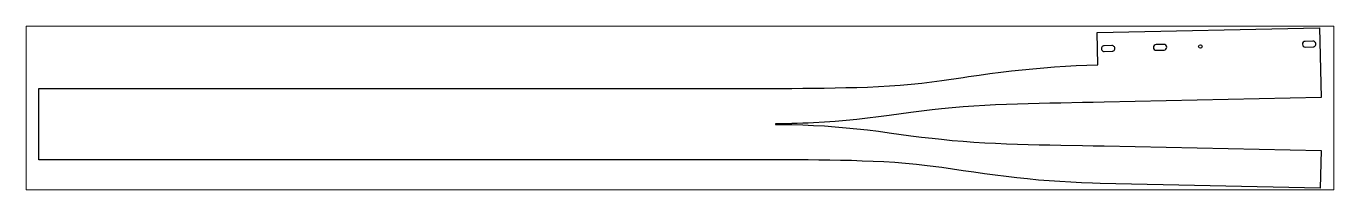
# Paper-space layout 'Layout1' of a CAD drawing. Header units: millimetres. Extents: x 0 to 257, y 81 to 114.
# The model-space entities are those that its viewports show. They can reach past a viewport. Long polylines and large blocks are cut down to what shows.
import ezdxf

# ---------------------------------------------------------------- set-up
doc = ezdxf.new("R2010")
doc.units = ezdxf.units.MM
doc.header["$LTSCALE"] = 25
doc.layers.add('3_Pezzi', color=7, linetype='Continuous')
doc.layers.add('5_Bulloni', color=7, linetype='Continuous')

msp = doc.modelspace()

# ---------------------------------------------------------------- linework, layer by layer
at = {"layer": '3_Pezzi', "color": 3, "linetype": 'Continuous'}
for p, q in [((1974.7, 140.5), (2389.7, 149.5)), ((2389.7, 149.5), (2392.5, 19.5)), ((1975.9, 80.4), (1974.7, 140.5)), ((1834.8, 71.2), (1854.9, 73.3)), ((1854.9, 73.3), (1875.1, 75.1)), ((1875.1, 75.1), (1895.2, 76.6)), ((1895.2, 76.6), (1915.4, 78)), ((1915.4, 78), (1935.5, 79)), ((1935.5, 79), (1955.7, 79.9)), ((1955.7, 79.9), (1975.9, 80.4)), ((1647.5, 46.4), (1684.6, 51.1)), ((1684.6, 51.1), (1724.6, 56.9)), ((1724.6, 56.9), (1734.6, 58.4)), ((1734.6, 58.4), (1754.6, 61.2)), ((1754.6, 61.2), (1774.6, 64)), ((1774.6, 64), (1794.7, 66.6)), ((1794.7, 66.6), (1814.7, 69)), ((1814.7, 69), (1834.8, 71.2)), ((0, -96.5), (0, 36.5)), ((0, 36.5), (1374.7, 36.5)), ((1374.7, 36.5), (1394.9, 36.6)), ((1394.9, 36.6), (1405, 36.6)), ((1405, 36.6), (1425.2, 36.7)), ((1425.2, 36.7), (1445.4, 36.9)), ((1445.4, 36.9), (1465.6, 37.1)), ((1465.6, 37.1), (1485.8, 37.5)), ((1485.8, 37.5), (1506, 37.9)), ((1506, 37.9), (1526.2, 38.4)), ((1526.2, 38.4), (1546.4, 39.1)), ((1546.4, 39.1), (1566.8, 40)), ((1566.8, 40), (1587, 41.1)), ((1587, 41.1), (1607.2, 42.5)), ((1607.2, 42.5), (1627.4, 44.3)), ((1627.4, 44.3), (1647.5, 46.4)), ((1704.4, 0.3), (1684.3, -1.7)), ((1724.6, 2), (1704.4, 0.3)), ((1744.8, 3.5), (1724.6, 2)), ((1765, 4.7), (1744.8, 3.5)), ((1785.3, 5.8), (1765, 4.7)), ((1805.5, 6.7), (1785.3, 5.8)), ((1825.8, 7.4), (1805.5, 6.7)), ((1846, 8), (1825.8, 7.4)), ((1866.3, 8.5), (1846, 8)), ((1886.5, 8.9), (1866.3, 8.5)), ((1906.7, 9.3), (1886.5, 8.9)), ((1947.2, 10), (1906.7, 9.3)), ((1967.4, 10.3), (1947.2, 10)), ((1987.6, 10.7), (1967.4, 10.3)), ((2392.5, 19.5), (1987.6, 10.7)), ((1506.1, -23.3), (1485.9, -25)), ((1526.3, -21.3), (1506.1, -23.3)), ((1546.4, -19.1), (1526.3, -21.3)), ((1566.5, -16.6), (1546.4, -19.1)), ((1586.7, -14), (1566.5, -16.6)), ((1626.9, -8.4), (1586.7, -14)), ((1647, -5.9), (1626.9, -8.4)), ((1667.1, -3.5), (1647, -5.9)), ((1684.3, -1.7), (1667.1, -3.5)), ((1384.8, -29.4), (1374.7, -29.4)), ((1374.7, -29.4), (1374.7, -30.6)), ((1374.7, -30.6), (1384.8, -30.6)), ((1394.9, -29.3), (1384.8, -29.4)), ((1384.8, -30.6), (1405, -30.9)), ((1405, -29.1), (1394.9, -29.3)), ((1415.1, -28.9), (1405, -29.1)), ((1405, -30.9), (1425.2, -31.5)), ((1425.2, -28.5), (1415.1, -28.9)), ((1435.3, -28.1), (1425.2, -28.5)), ((1425.2, -31.5), (1445.4, -32.4)), ((1445.4, -27.6), (1435.3, -28.1)), ((1465.7, -26.5), (1445.4, -27.6)), ((1445.4, -32.4), (1465.7, -33.5)), ((1485.9, -25), (1465.7, -26.5)), ((1465.7, -33.5), (1485.9, -35)), ((1485.9, -35), (1506.1, -36.7)), ((1506.1, -36.7), (1526.3, -38.7)), ((1526.3, -38.7), (1546.4, -40.9)), ((1546.4, -40.9), (1566.5, -43.4)), ((1566.5, -43.4), (1586.7, -46)), ((1586.7, -46), (1626.9, -51.6)), ((1626.9, -51.6), (1647, -54.1)), ((1647, -54.1), (1667.1, -56.5)), ((1667.1, -56.5), (1684.3, -58.3)), ((1684.3, -58.3), (1704.4, -60.3)), ((1704.4, -60.3), (1724.6, -62)), ((1724.6, -62), (1744.8, -63.5)), ((1744.8, -63.5), (1765, -64.7)), ((1765, -64.7), (1785.3, -65.8)), ((1785.3, -65.8), (1805.5, -66.7)), ((1805.5, -66.7), (1825.8, -67.4)), ((1825.8, -67.4), (1846, -68)), ((1846, -68), (1866.3, -68.5)), ((1866.3, -68.5), (1886.5, -68.9)), ((1886.5, -68.9), (1906.7, -69.3)), ((1906.7, -69.3), (1947.2, -70)), ((1947.2, -70), (1967.4, -70.4)), ((1967.4, -70.4), (1987.6, -70.7)), ((1987.6, -70.7), (2392.5, -79.5)), ((1374.7, -96.5), (0, -96.5)), ((1415.1, -96.7), (1374.7, -96.5)), ((1435.3, -96.8), (1415.1, -96.7)), ((1455.5, -97), (1435.3, -96.8)), ((1475.7, -97.3), (1455.5, -97)), ((1495.9, -97.7), (1475.7, -97.3)), ((2392.5, -79.5), (2391, -149.5)), ((1516.1, -98.1), (1495.9, -97.7)), ((1536.3, -98.8), (1516.1, -98.1)), ((1556.5, -99.5), (1536.3, -98.8)), ((1576.9, -100.5), (1556.5, -99.5)), ((1597.1, -101.8), (1576.9, -100.5)), ((1617.3, -103.4), (1597.1, -101.8)), ((1637.4, -105.3), (1617.3, -103.4)), ((1657.5, -107.6), (1637.4, -105.3)), ((1684.6, -111.1), (1657.5, -107.6)), ((1724.6, -116.9), (1684.6, -111.1)), ((1744.6, -119.8), (1724.6, -116.9)), ((1764.6, -122.6), (1744.6, -119.8)), ((1784.7, -125.3), (1764.6, -122.6)), ((1804.7, -127.8), (1784.7, -125.3)), ((1824.8, -130.1), (1804.7, -127.8)), ((1844.9, -132.3), (1824.8, -130.1)), ((1865, -134.2), (1844.9, -132.3)), ((1885.1, -135.9), (1865, -134.2)), ((1905.3, -137.3), (1885.1, -135.9)), ((1925.5, -138.5), (1905.3, -137.3)), ((1945.6, -139.5), (1925.5, -138.5)), ((1965.8, -140.2), (1945.6, -139.5)), ((1980.6, -140.6), (1965.8, -140.2)), ((2391, -149.5), (1980.6, -140.6))]:
    msp.add_line(p, q, dxfattribs=at)
at = {"layer": '5_Bulloni', "color": 4, "linetype": 'Continuous'}
for p, q in [((2377.5, 124.5), (2363, 124.1)), ((2002.3, 116.3), (1987.8, 116)), ((1988, 105.5), (2002.5, 105.8)), ((2099.3, 118.4), (2084.8, 118.1)), ((2085, 107.6), (2099.5, 107.9)), ((2363.2, 113.6), (2377.7, 114))]:
    msp.add_line(p, q, dxfattribs=at)
at = {"layer": '5_Bulloni', "color": 2, "linetype": 'Continuous'}
msp.add_circle((2167.4, 114.6), 3.25, dxfattribs=at)
at = {"layer": '5_Bulloni', "color": 4, "linetype": 'Continuous'}
for centre, start, end in [((2363.1, 118.9), 91.2444, 271.2444), ((2377.6, 119.2), 271.2444, 91.2444), ((1987.9, 110.7), 91.243, 271.2444), ((2002.4, 111.1), 271.2431, 91.2444), ((2084.9, 112.8), 91.2444, 271.2444), ((2099.4, 113.2), 271.2444, 91.2417)]:
    msp.add_arc(centre, 5.25, start, end, dxfattribs=at)

psp = doc.layouts.get("Layout1")

# ---------------------------------------------------------------- viewports
at = {"layer": '0'}
psp.add_viewport(center=(128.5, 97.5), size=(257, 32.1165), view_center_point=(1196.26, 0), view_height=304.9666, dxfattribs=at)

doc.saveas('drawing.dxf')
